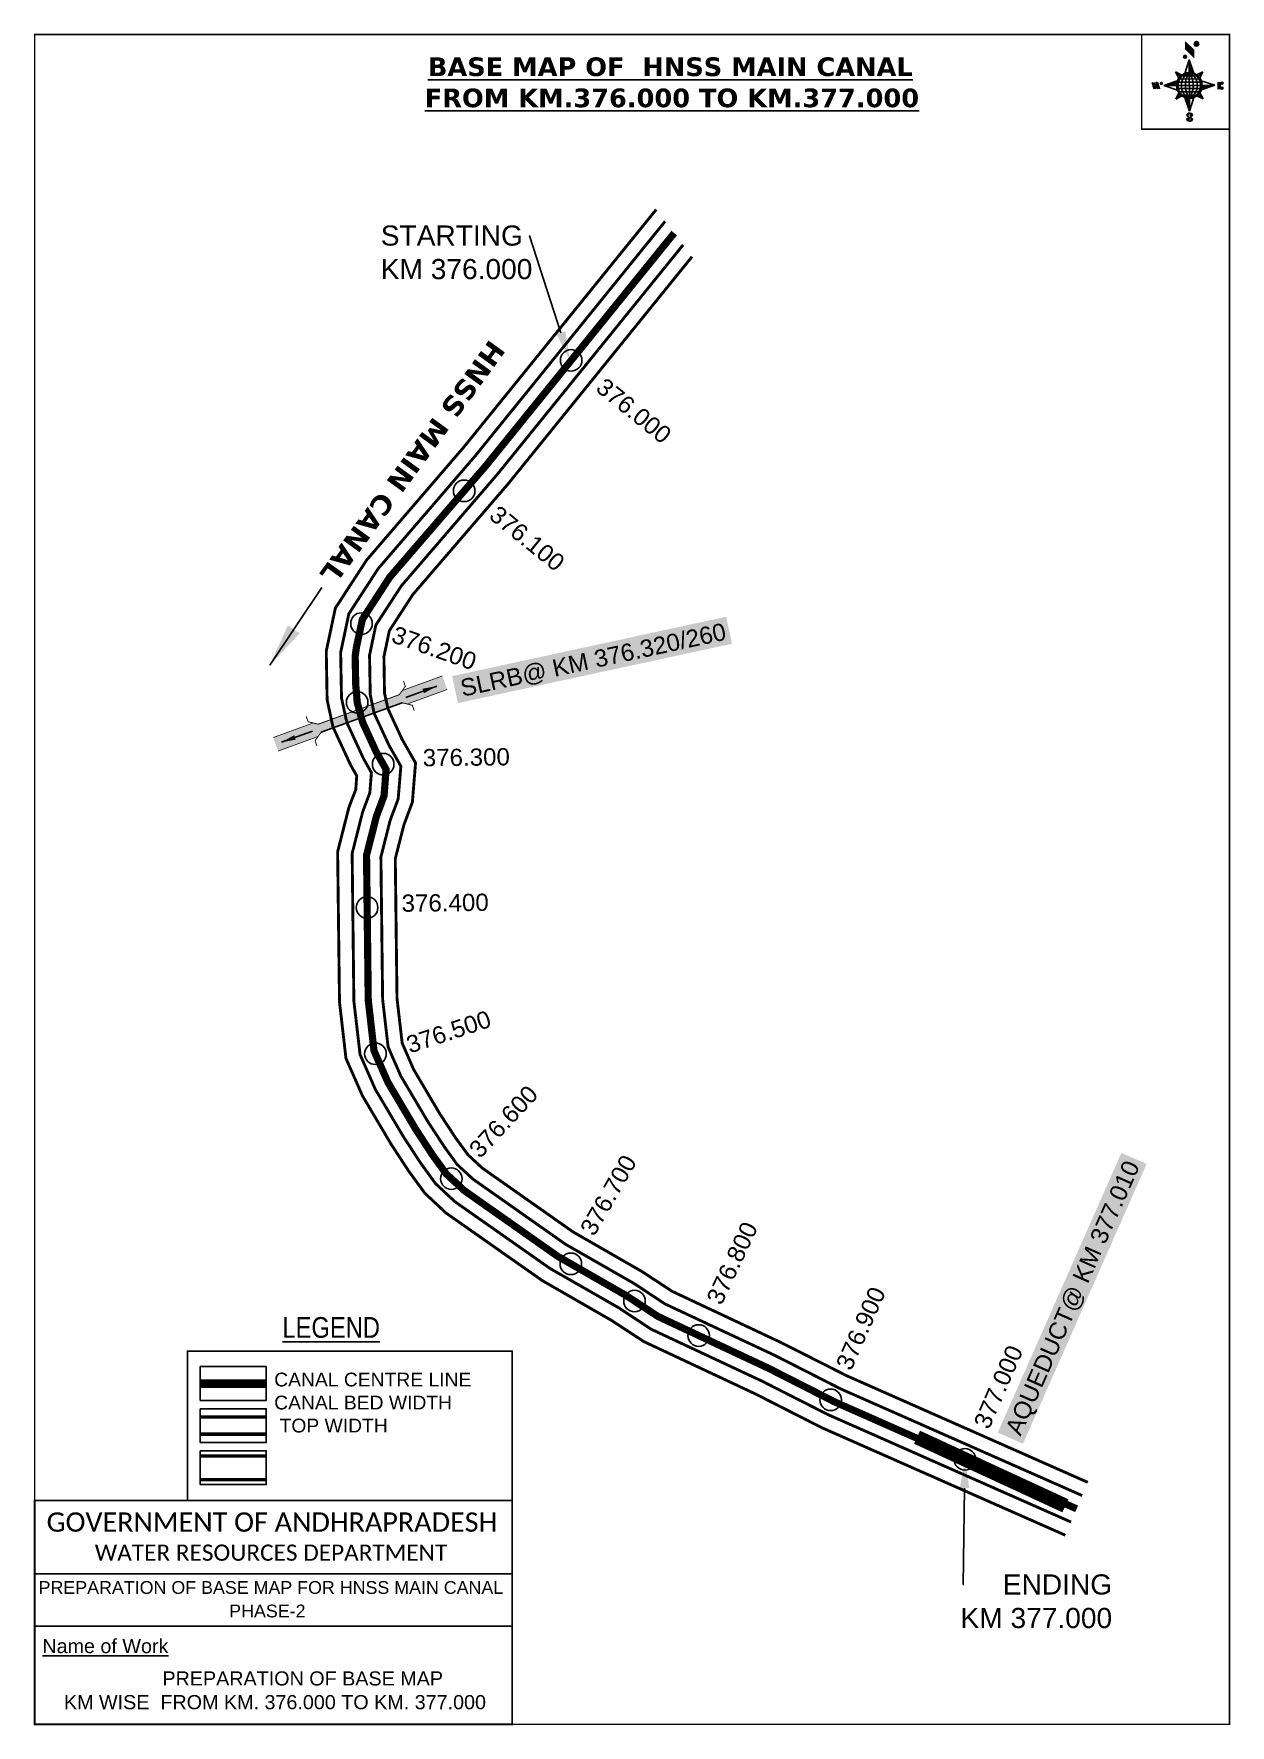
# Model space of a CAD drawing. Header units: inches. Extents: x 819283 to 820115, y 1578961 to 1580138.
import ezdxf
from ezdxf import colors
from ezdxf.entities.mleader import LeaderData, LeaderLine
from ezdxf.enums import TextEntityAlignment as Align
from ezdxf.math import Vec2, Vec3

# ---------------------------------------------------------------- set-up
doc = ezdxf.new("R2010")
doc.units = ezdxf.units.IN
doc.header["$LTSCALE"] = 15
doc.header["$MEASUREMENT"] = 0
doc.header["$PDMODE"] = 32
doc.header["$PDSIZE"] = 15
doc.linetypes.add('ACAD_ISO02W100', pattern=[15, 12, -3])
doc.linetypes.add('HIDDEN2', pattern=[0.1875, 0.125, -0.0625])
for name, color, linetype in [('AQUADUCT', 1, 'Continuous'), ('bord', 1, 'Continuous'), ('CANAL1', 7, 'Continuous'), ('CSMark', 72, 'Continuous'), ('DCBMS', 232, 'Continuous'), ('PAGE', 7, 'Continuous'), ('STRUCTURE', 5, 'Continuous'), ('TEXT', 6, 'Continuous')]:
    doc.layers.add(name, color=color, linetype=linetype)
doc.styles.add('ARIALN', font='ARIALN_1.TTF')
doc.styles.get("Standard").update_dxf_attribs({"font": 'ARIAL_1.TTF'})
doc.dimstyles.get("Standard").update_dxf_attribs({"dimtxt": 20, "dimasz": 0.18, "dimexe": 0.18, "dimexo": 0.0625, "dimgap": 0.09, "dimtad": 0, "dimtih": 1, "dimtoh": 1, "dimdec": 4, "dimzin": 0, "dimdsep": 46, "dimtxsty": 'Standard', "dimcen": 0.09, "dimadec": 0, "dimazin": 0, "dimtfac": 1, "dimtdec": 4, "dimtofl": 0, "dimtmove": 0, "dimatfit": 3, "dimfxl": 0, "dimtolj": 1, "dimtzin": 0, "dimarcsym": 0})
pattern_1 = [(267.297113149, (-8720374.938, 50637915.138), (10.5367255337, -0.497431438), [])]
pattern_2 = [(357.297113149, (-8720374.938, 50637915.138), (0.497431438, 10.5367255337), [])]

# ---------------------------------------------------------------- blocks, each defined once
blk = doc.blocks.new('*X26')
at = {"color": 0, "linetype": 'Continuous'}
for p, q in [((6321.6, 240.5), (6322.3, 241.2)), ((6321.6, 240.3), (6322.3, 241)), ((6321.6, 240.1), (6322.3, 240.8)), ((6321.6, 239.9), (6322.4, 240.7)), ((6321.6, 239.8), (6322.4, 240.6)), ((6321.6, 239.6), (6322.5, 240.5)), ((6321.6, 239.4), (6322.5, 240.3)), ((6321.6, 239.2), (6322.6, 240.2)), ((6321.7, 239.1), (6322.6, 240.1)), ((6321.8, 240.8), (6322.4, 241.4)), ((6321.8, 239), (6322.7, 240)), ((6321.8, 239), (6322.8, 239.9)), ((6321.9, 238.9), (6322.9, 239.8)), ((6322, 238.8), (6323, 239.7)), ((6322.1, 241.3), (6322.4, 241.6)), ((6322.1, 238.7), (6323.1, 239.6)), ((6322.2, 238.6), (6323.1, 239.6)), ((6322.3, 238.5), (6323.2, 239.5)), ((6322.4, 238.5), (6323.3, 239.4)), ((6322.5, 238.4), (6323.4, 239.3)), ((6322.7, 238.4), (6323.6, 239.3)), ((6322.8, 238.3), (6323.7, 239.2)), ((6322.9, 238.3), (6323.8, 239.1)), ((6323.1, 238.2), (6323.9, 239.1)), ((6323.2, 238.2), (6324, 239)), ((6323.3, 238.2), (6324.2, 239)), ((6323.5, 238.1), (6324.3, 238.9)), ((6323.7, 238.1), (6324.4, 238.9)), ((6323.8, 238.1), (6324.6, 238.8)), ((6324.1, 238.2), (6324.7, 238.8)), ((6324.3, 238.3), (6324.9, 238.8)), ((6324.6, 238.3), (6325.1, 238.8)), ((6324.8, 238.4), (6325.2, 238.8)), ((6325.1, 238.5), (6325.4, 238.8)), ((6325.4, 238.6), (6325.6, 238.8))]:
    blk.add_line(p, q, dxfattribs=at)
blk = doc.blocks.new('*X25')
at = {"color": 0, "linetype": 'Continuous'}
for p, q in [((6324.4, 240.3), (6324.5, 240.4)), ((6324.6, 240.3), (6324.8, 240.5)), ((6324.7, 240.2), (6325, 240.5)), ((6324.8, 240.2), (6325.2, 240.6)), ((6325, 240.1), (6325.5, 240.6)), ((6325.1, 240.1), (6325.6, 240.6)), ((6325.2, 240), (6325.8, 240.6)), ((6325.3, 240), (6326, 240.6)), ((6325.4, 239.9), (6326.1, 240.6)), ((6325.5, 239.8), (6326.2, 240.5)), ((6325.6, 239.8), (6326.3, 240.5)), ((6325.7, 239.7), (6326.5, 240.4)), ((6325.9, 239.6), (6326.6, 240.3)), ((6326, 239.5), (6326.7, 240.3)), ((6326, 239.4), (6326.8, 240.2)), ((6326.1, 239.3), (6327, 240.2)), ((6326.2, 239.3), (6327.1, 240.1)), ((6326.3, 239.2), (6327.1, 240)), ((6326.4, 239.1), (6327.2, 239.9)), ((6326.5, 239), (6327.3, 239.8)), ((6326.5, 238.9), (6327.4, 239.7)), ((6326.6, 238.8), (6327.5, 239.6)), ((6326.7, 238.7), (6327.5, 239.5)), ((6326.8, 238.6), (6327.6, 239.4)), ((6326.8, 238.5), (6327.7, 239.3)), ((6326.8, 236.5), (6327.4, 237)), ((6326.9, 238.3), (6327.8, 239.2)), ((6326.9, 238.2), (6327.9, 239.1)), ((6326.9, 236.8), (6327.6, 237.4)), ((6327, 238.1), (6327.8, 239)), ((6327, 237.9), (6327.8, 238.8)), ((6327, 237.8), (6327.8, 238.6)), ((6327, 237.6), (6327.8, 238.4)), ((6327, 237.4), (6327.8, 238.2)), ((6327, 237.3), (6327.8, 238)), ((6327, 237.1), (6327.8, 237.9))]:
    blk.add_line(p, q, dxfattribs=at)
blk = doc.blocks.new('H')
at = {"layer": 'bord', "extrusion": (0.000427885, 0.004792, 0.999988)}
h = blk.add_hatch(dxfattribs=at)
h.set_pattern_fill('LINE', color=8, scale=84.387686, angle=-2.7029, style=0)
h.set_pattern_definition(pattern_2)
h.paths.add_polyline_path([(-492, 786, -0.090992), (-448, 775), (-486, 912)])
h = blk.add_hatch(dxfattribs=at)
h.set_pattern_fill('LINE', color=8, scale=84.387686, angle=-92.7029, style=0)
h.set_pattern_definition(pattern_1)
h.paths.add_polyline_path([(-625, 665, -0.090992), (-615, 710), (-751, 671)])
h = blk.add_hatch(dxfattribs=at)
h.set_pattern_fill('LINE', color=8, scale=84.387686, angle=-2.7029, style=0)
h.set_pattern_definition(pattern_2)
h.paths.add_polyline_path([(-504, 533, -0.090992), (-549, 543), (-510, 406)])
h = blk.add_hatch(dxfattribs=at)
h.set_pattern_fill('LINE', color=8, scale=84.387686, angle=-92.7029, style=0)
h.set_pattern_definition(pattern_1)
h.paths.add_polyline_path([(-246, 647), (-372, 653, -0.090992), (-382, 609)])
for p, q in [((-519, 1020, -1217), (-435, 927, -1216)), ((-516, 1087, -1217), (-432, 994, -1217)), ((-538, 774, -1216), (-487, 906, -1216)), ((-487, 906, -1216), (-493, 780, -1216)), ((-487, 906, -1216), (-448, 769, -1216)), ((-865, 701, -1215), (-847, 638, -1215)), ((-847, 700, -1215), (-829, 637, -1215)), ((-829, 699, -1215), (-811, 636, -1215)), ((-829, 699, -1215), (-811, 698, -1215)), ((-811, 698, -1215), (-794, 635, -1215)), ((-752, 665, -1215), (-615, 704, -1215)), ((-627, 794, -1216), (-567, 760, -1216)), ((-627, 794, -1216), (-584, 747, -1215)), ((-599, 731, -1215), (-627, 794, -1216)), ((-421, 753, -1216), (-359, 781, -1216)), ((-359, 781, -1216), (-405, 739, -1216)), ((-359, 781, -1216), (-392, 721, -1215)), ((-379, 693, -1215), (-246, 641, -1215)), ((-213, 669, -1215), (-217, 601, -1215)), ((-752, 665, -1215), (-625, 659, -1215)), ((-619, 614, -1215), (-752, 665, -1215)), ((-639, 526, -1214), (-606, 585, -1215)), ((-639, 526, -1214), (-593, 568, -1215)), ((-577, 553, -1215), (-639, 526, -1214)), ((-511, 400, -1214), (-549, 537, -1214)), ((-460, 533, -1215), (-511, 400, -1214)), ((-505, 527, -1214), (-511, 400, -1214)), ((-371, 513, -1214), (-431, 546, -1215)), ((-371, 513, -1214), (-414, 560, -1215)), ((-399, 576, -1215), (-371, 513, -1214)), ((-246, 641, -1215), (-383, 603, -1215)), ((-373, 647, -1215), (-246, 641, -1215)), ((-197, 600, -1215), (-194, 668, -1215))]:
    blk.add_line(p, q, dxfattribs=at)
at = {"layer": 'bord', "color": 8, "linetype": 'ByBlock', "extrusion": (0.000427885, 0.004792, 0.999988)}
for p, q in [((-375, 679, -1215), (-620, 691, -1215)), ((-386, 711, -1215), (-605, 722, -1215)), ((-411, 744, -1216), (-578, 752, -1216)), ((-493, 780, -1216), (-505, 527, -1214)), ((-373, 647, -1215), (-625, 659, -1215)), ((-378, 616, -1215), (-623, 628, -1215)), ((-392, 585, -1215), (-611, 595, -1215)), ((-420, 555, -1215), (-587, 562, -1215))]:
    blk.add_line(p, q, dxfattribs=at)
at = {"layer": 'bord', "extrusion": (0.000427885, 0.004792, 0.999988), "elevation": -1212}
for points, const_width in [([(-522, 960), (-516, 1093)], 1.61), ([(-434, 933), (-428, 1066)], 1.61), ([(-870, 707), (-846, 706)], 0.642), ([(-829, 643), (-821, 678)], 0.642), ([(-793, 641), (-782, 694)], 0.642), ([(-223, 676), (-174, 673)], 0.706), ([(-829, 643), (-855, 644)], 0.642), ([(-811, 642), (-784, 641)], 0.642), ([(-177, 605), (-226, 607)], 0.706), ([(-195, 645), (-185, 644)], 0.706)]:
    blk.add_lwpolyline(points, dxfattribs=dict(at, const_width=const_width))
for points, const_width in [([(-414, 1073, 1), (-398, 1058, 1)], 22.3), ([(-530, 950, 1), (-520, 939, 1)], 14.8), ([(-776, 697, 1), (-769, 690, 1)], 8.9), ([(-180, 618, 1), (-173, 611, 1)], 9.79), ([(-178, 667, 1), (-171, 660, 1)], 9.79), ([(-490, 362, 1), (-498, 369, 1)], 11.1), ([(-525, 322, 1), (-533, 329, 1)], 11.1)]:
    blk.add_lwpolyline(points, format="xyb", close=True, dxfattribs=dict(at, const_width=const_width))
for points in [[(-537, 317), (-531, 310), (-520, 307), (-505, 307), (-494, 310), (-486, 318), (-487, 326), (-491, 333), (-494, 336), (-503, 341), (-522, 347), (-530, 352), (-534, 355), (-537, 363), (-537, 373), (-530, 381), (-520, 384), (-504, 384), (-493, 380), (-487, 373)], [(-522, 348), (-526, 354), (-528, 361), (-528, 371), (-526, 375), (-521, 381), (-515, 384)], [(-505, 307), (-499, 312), (-497, 319), (-497, 327), (-501, 335), (-509, 343)]]:
    blk.add_lwpolyline(points, dxfattribs=at)
at = {"layer": 'bord', "extrusion": (0.000427885, 0.004792, 0.999988)}
for centre, radius in [((-406, 1065, -1212), 22.3), ((-525, 944, -1212), 14.8), ((-773, 694, -1212), 8.9), ((-498, 659, -1212), 127), ((-177, 615, -1212), 9.79), ((-174, 663, -1212), 9.79), ((-494, 365, -1212), 11.1), ((-529, 325, -1212), 11.1)]:
    blk.add_circle(centre, radius, dxfattribs=at)
at = {"layer": 'bord', "color": 8, "linetype": 'ByBlock', "extrusion": (0.000427885, 0.004792, 0.999988)}
for centre, radius, start, end in [((-482, 658, -1212), 128, 94.9254, 259.6691), ((-437, 656, -1212), 141, 113.2864, 241.308), ((-316, 651, -1212), 222, 142.5892, 212.0053), ((-560, 662, -1212), 141, 293.2864, 61.308), ((-681, 668, -1212), 222, 322.5892, 32.0053), ((-515, 660, -1212), 128, 274.9254, 79.6691)]:
    blk.add_arc(centre, radius, start, end, dxfattribs=at)
at = {"layer": 'bord', "extrusion": (0.000427885, 0.004792, 0.999988)}
for points in [[(-516, 1093, -1212), (-431, 1000, -1212), (-519, 1026, -1212), (-434, 933, -1212)], [(-864, 707, -1212), (-846, 706, -1212), (-846, 644, -1212), (-829, 643, -1212)], [(-829, 705, -1212), (-811, 704, -1212), (-811, 642, -1212), (-793, 641, -1212)], [(-193, 674, -1212), (-197, 606, -1212), (-213, 675, -1212), (-216, 607, -1212)]]:
    blk.add_solid(points, dxfattribs=at)
at = {"layer": 'bord', "extrusion": (0.000427885, 0.004792, 0.999988), "xscale": 7.977342409717546, "yscale": 7.977342408231451, "zscale": 7.977342408476333, "rotation": 138.0840426661453}
for name, p in [('*X25', (38301, -31929, -1212)), ('*X26', (38314, -31951, -1212))]:
    blk.add_blockref(name, p, dxfattribs=at)
blk = doc.blocks.new('SLB')
at = {"layer": 'STRUCTURE'}
h = blk.add_hatch(dxfattribs=at)
h.set_pattern_fill('DOTS', color=6, scale=20, angle=320.3722, style=0)
h.set_pattern_definition([(320.372247934, (-159.4327, -72.9564), (1.2786241598, 0.5641323054), [0, -1.25])])
h.paths.add_polyline_path([(769699.5, 1706871.1), (769699.5, 1706861.1), (769729.1, 1706861.1), (769732.1, 1706863.1), (769792.1, 1706863.1), (769795.1, 1706861.1), (769824.7, 1706861.1), (769824.7, 1706871.1), (769795.1, 1706871.1), (769792.1, 1706869.1), (769732.1, 1706869.1), (769729.1, 1706871.1)])
at = {"layer": 'STRUCTURE', "color": 6, "linetype": 'ACAD_ISO02W100', "ltscale": 0.5, "const_width": 0.5}
for points in [[(769699.5, 1706871.1), (769729.1, 1706871.1)], [(769795.1, 1706871.1), (769824.7, 1706871.1)], [(769699.5, 1706861.1), (769729.1, 1706861.1)], [(769795.1, 1706861.1), (769824.7, 1706861.1)]]:
    blk.add_lwpolyline(points, dxfattribs=at)
at = {"layer": 'STRUCTURE', "color": 6, "const_width": 0.628}
for points in [[(769726.1, 1706877.1), (769726.1, 1706873.1), (769732.1, 1706869.1), (769792.1, 1706869.1), (769798.1, 1706873.1), (769798.1, 1706877.1)], [(769726.1, 1706855.1), (769726.1, 1706859.1), (769732.1, 1706863.1), (769792.1, 1706863.1), (769798.1, 1706859.1), (769798.1, 1706855.1)]]:
    blk.add_lwpolyline(points, dxfattribs=at)
at = {"layer": 'STRUCTURE', "color": 6}
blk.add_lwpolyline([(769732.1, 1706863.1), (769792.1, 1706863.1)], dxfattribs=at)
blk.add_lwpolyline([(769732.1, 1706863.1), (769792.1, 1706863.1)], dxfattribs=at)
at = {"layer": 'STRUCTURE', "color": 0}
blk.add_circle((769762.1, 1706866.1), 1.24, dxfattribs=at)
for points in [[(769703.8, 1706866), (769726.7, 1706866)], [(769818.6, 1706865.8), (769795.7, 1706865.8)]]:
    blk.add_leader(points, dimstyle='Standard', override={"dimasz": 10, "dimgap": 0.09, "dimtad": 0}, dxfattribs=at)

msp = doc.modelspace()

# ---------------------------------------------------------------- linework, layer by layer
at = {"layer": 'CANAL1', "color": 200, "const_width": 2}
for points in [[(819715.5, 1580015.5), (819581.8, 1579850.4), (819514.1, 1579771.7), (819492.3, 1579738.2), (819486, 1579708.3), (819486.6, 1579674.5), (819490.7, 1579655.5), (819503, 1579629), (819507.2, 1579621.6), (819506.5, 1579612), (819501.7, 1579599.5), (819493.9, 1579568.8), (819495.2, 1579464.3), (819499.7, 1579425.1), (819511.2, 1579399), (819531.1, 1579365.4), (819543.2, 1579346.9), (819554.5, 1579331.4), (819569.2, 1579317.6), (819636.3, 1579270.5), (819684.3, 1579242.9), (819706.9, 1579228.1), (819784.7, 1579191.6), (819830.7, 1579168.2), (820000.1, 1579093.4)], [(819740.4, 1579982.7), (819612.5, 1579824.7), (819546.2, 1579747.7), (819529.9, 1579722.6), (819526.1, 1579704.5), (819526.5, 1579679.2), (819528.9, 1579668.3), (819538.6, 1579647.3), (819548.1, 1579630.6), (819545.9, 1579603.3), (819540, 1579587.5), (819534, 1579564), (819535.2, 1579466.8), (819538.8, 1579435.7), (819546.8, 1579417.3), (819565, 1579386.5), (819576.1, 1579369.6), (819584.6, 1579358), (819594.5, 1579348.8), (819657.8, 1579304.3), (819705.3, 1579277), (819726.5, 1579263.1), (819802.2, 1579227.5), (819847.9, 1579204.4), (820015.7, 1579130.2)]]:
    msp.add_lwpolyline(points, dxfattribs=at)
at = {"layer": 'CANAL1', "color": 5, "const_width": 2}
for points in [[(819721.7, 1580007.3), (819589.5, 1579844), (819522.1, 1579765.7), (819501.7, 1579734.3), (819496, 1579707.4), (819496.6, 1579675.7), (819500.3, 1579658.7), (819511.9, 1579633.6), (819517.4, 1579623.8), (819516.3, 1579609.8), (819511.3, 1579596.5), (819504, 1579567.6), (819505.2, 1579464.9), (819509.5, 1579427.8), (819520.1, 1579403.6), (819539.6, 1579370.7), (819551.4, 1579352.6), (819562, 1579338), (819575.5, 1579325.4), (819641.6, 1579279), (819689.6, 1579251.5), (819711.8, 1579236.8), (819789.1, 1579200.6), (819835, 1579177.3), (820004, 1579102.6)], [(819734.2, 1579990.9), (819604.8, 1579831.1), (819538.2, 1579753.7), (819520.5, 1579726.5), (819516.1, 1579705.5), (819516.6, 1579678), (819519.3, 1579665.1), (819529.7, 1579642.7), (819537.9, 1579628.3), (819536, 1579605.5), (819530.4, 1579590.5), (819524, 1579565.2), (819525.2, 1579466.2), (819529, 1579433.1), (819537.9, 1579412.7), (819556.6, 1579381.2), (819567.9, 1579363.9), (819577, 1579351.3), (819588.2, 1579341), (819652.4, 1579295.8), (819700.1, 1579268.5), (819721.6, 1579254.3), (819797.8, 1579218.6), (819843.6, 1579195.3), (820011.8, 1579121)]]:
    msp.add_lwpolyline(points, dxfattribs=at)
at = {"layer": 'CANAL1', "color": 1, "linetype": 'HIDDEN2', "ltscale": 8, "const_width": 5}
msp.add_lwpolyline([(819728, 1579999.1), (819597.2, 1579837.5), (819530.1, 1579759.7), (819511.1, 1579730.4), (819510.5, 1579727.5), (819507, 1579711.2), (819506.1, 1579704.7), (819506.5, 1579684.7), (819507.1, 1579678.2), (819507.5, 1579672.7), (819511.3, 1579658.8), (819520.8, 1579638.1), (819527.6, 1579626.1), (819526.2, 1579607.7), (819520.9, 1579593.5), (819514, 1579566.4), (819515.2, 1579465.6), (819519.2, 1579430.4), (819529, 1579408.2), (819548.1, 1579376), (819559.7, 1579358.2), (819569.5, 1579344.7), (819581.9, 1579333.2), (819647, 1579287.4), (819694.8, 1579260), (819716.7, 1579245.6), (819793.5, 1579209.6), (819839.3, 1579186.3), (819996.1, 1579117), (820007.9, 1579111.8)], dxfattribs=at)
at = {"layer": 'CANAL1', "color": 1, "linetype": 'HIDDEN2', "ltscale": 100, "const_width": 6, "elevation": -0.4}
msp.add_lwpolyline([(819444.3, 1579198.9), (819398.3, 1579198.9)], dxfattribs=at)
at = {"layer": 'CANAL1', "color": 5, "const_width": 2.4, "elevation": -0.4}
for points in [[(819444.3, 1579175.7), (819398.3, 1579175.7)], [(819444.3, 1579163.7), (819398.3, 1579163.7)]]:
    msp.add_lwpolyline(points, dxfattribs=at)
at = {"layer": 'CANAL1', "color": 200, "const_width": 2.4, "elevation": -0.4}
for points in [[(819444.3, 1579148.5), (819398.3, 1579148.5)], [(819444.3, 1579132), (819398.3, 1579132)]]:
    msp.add_lwpolyline(points, dxfattribs=at)
at = {"layer": 'CSMark', "color": 96, "const_width": 10}
msp.add_lwpolyline([(819896.9, 1579161.6), (820000.1, 1579113.9)], dxfattribs=at)
at = {"layer": 'CSMark', "color": 3}
for p in [(819656.3, 1579910.6), (819581.9, 1579819.8), (819510.5, 1579727.5), (819507.5, 1579672.7), (819525.6, 1579629.7), (819514.4, 1579530), (819520.2, 1579428.3), (819573, 1579341.4), (819656.1, 1579282.2), (819700.4, 1579256.3), (819745, 1579232.3), (819836.8, 1579187.6), (819930.2, 1579146.2)]:
    msp.add_point(p, dxfattribs=at)
at = {"layer": 'PAGE', "const_width": 1}
msp.add_lwpolyline([(820114.2, 1578961.9), (820114.2, 1580137.2), (819283.2, 1580137.2), (819283.2, 1578961.9), (820114.2, 1578961.9)], dxfattribs=at)
at = {"layer": 'PAGE'}
for points, const_width in [([(820114.2, 1580137.2), (820053.1, 1580137.2), (820053.1, 1580071.4), (820114.2, 1580071.4)], 1), ([(819389.5, 1579221.4), (819615.3, 1579221.4), (819615.3, 1579117.6), (819389.5, 1579117.6)], 1.2), ([(819283.2, 1579117.6), (819615.3, 1579117.6), (819615.3, 1578961.9), (819283.2, 1578961.9)], 1.2)]:
    msp.add_lwpolyline(points, close=True, dxfattribs=dict(at, const_width=const_width))
at = {"layer": 'PAGE', "elevation": -0.4}
for points in [[(819398.3, 1579210.7), (819444.3, 1579210.7), (819444.3, 1579187.2), (819398.3, 1579187.2)], [(819398.3, 1579181.4), (819444.3, 1579181.4), (819444.3, 1579157.9), (819398.3, 1579157.9)], [(819398.3, 1579152.2), (819444.3, 1579152.2), (819444.3, 1579128.6), (819398.3, 1579128.6)]]:
    msp.add_lwpolyline(points, close=True, dxfattribs=at)
at = {"layer": 'PAGE'}
for points in [[(819283.2, 1579066.6), (819615.3, 1579066.6)], [(819283.2, 1579030.2), (819615.3, 1579030.2)]]:
    msp.add_lwpolyline(points, dxfattribs=at)

# ---------------------------------------------------------------- block references
at = {"layer": 'AQUADUCT', "color": 1, "xscale": 0.0703495379661093, "yscale": 0.07034953800030053, "zscale": 0.07034953795990817, "rotation": 3.078330607406165}
msp.add_blockref('H', (820123.8, 1580057.8, 85.4), dxfattribs=at)
at = {"layer": 'STRUCTURE', "color": 0, "rotation": 20.00708397937563}
msp.add_blockref('SLB', (680183.3, -287555.9), dxfattribs=at)

# ---------------------------------------------------------------- texts
at = {"layer": 'CANAL1', "insert": (819611.8, 1579918.3), "char_height": 14, "width": 205.129, "attachment_point": 1, "rotation": 233.9595}
msp.add_mtext('\\pi0.96322;{\\fVerdana|b1|i0|c0|p34;HNSS MAIN CANAL}', dxfattribs=at)
at = {"layer": 'CSMark', "color": 1}
for s, rotation, p in [('376.000', 321.012, (819676.4, 1579894.6)), ('376.100', 321.012, (819602.2, 1579805.8)), ('376.200', 340.7324, (819532.5, 1579720.5)), ('376.300', 0.6877, (819553.1, 1579634.2)), ('376.400', 0.6877, (819538.4, 1579533)), ('376.500', 18.2953, (819542.3, 1579434.1)), ('376.600', 47.0837, (819588.6, 1579359)), ('376.700', 60.1688, (819667.1, 1579303.7)), ('376.800', 64.8712, (819755.4, 1579255.3)), ('376.900', 66.1557, (819845.5, 1579209.6)), ('377.000', 66.5555, (819941.4, 1579168.8))]:
    msp.add_text(s, height=12, rotation=rotation, dxfattribs=at).set_placement(p, align=Align.MIDDLE_LEFT)
at = {"layer": 'PAGE', "extrusion": (0.000201441, 0.004807, 0.999988), "style": 'ARIALN'}
msp.add_text('%%ULEGEND', height=14.4, rotation=359.9999, dxfattribs=at).set_placement((819489.4, 1579218.9, 7756.2), align=Align.MIDDLE)
at = {"layer": 'PAGE', "extrusion": (0.000201441, 0.004807, 0.999988)}
for s, height, p in [('PREPARATION OF BASE MAP FOR HNSS MAIN CANAL', 8.878, (819285.9, 1579033.6, 7755.3)), ('%%UName of Work', 9.822, (819288.5, 1578992.4, 7753.9))]:
    msp.add_text(s, height=height, rotation=359.9999, dxfattribs=at).set_placement(p)
for s, height, p in [('PHASE-2', 8.88, (819445, 1579021.7, 7755.2)), ('PREPARATION OF BASE MAP', 9.822, (819469.6, 1578974.8, 7754)), ('KM WISE  FROM KM. 376.000 TO KM. 377.000', 9.822, (819450.3, 1578958.3, 7754))]:
    msp.add_text(s, height=height, rotation=359.9999, dxfattribs=at).set_placement(p, align=Align.MIDDLE_CENTER)
at = {"layer": 'PAGE', "extrusion": (0.000201441, 0.004807, 0.999988), "attachment_point": 1, "text_direction": (1, -1e-06, -0.000201)}
for s, insert, char_height, width in [('CANAL CENTRE LINE CANAL BED WIDTH {\\H2.3732x; }\\P TOP WIDTH{\\H1.9155x; }', (819449.8, 1579206.5, -0.4), 9.6, 168.926), ('\\pi3.5885;{\\fCalibri|b0|i0|c0|p34;\\H1.3333x;GOVERNMENT OF ANDHRAPRADESH\\P\\pi37.073;\\H0.83998x;WATER RESOURCES DEPARTMENT}', (819287.9, 1579109.3, -1.3), 10.059, 321.276)]:
    msp.add_mtext(s, dxfattribs=dict(at, insert=insert, char_height=char_height, width=width))
at = {"layer": 'STRUCTURE', "color": 5, "char_height": 12, "attachment_point": 1, "bg_fill": 1, "box_fill_scale": 1.3, "bg_fill_color": 7, "bg_fill_true_color": 16777215, "bg_fill_transparency": 4390977}
for s, insert, width, rotation in [('\\pi0.44063;SLRB@ KM 376.320/260', (819577.8, 1579688.2), 187.814, 12.2205), ('\\pi0.06;AQUEDUCT@ KM 377.010', (819957.8, 1579166.7), 205.462, 66.1557)]:
    msp.add_mtext(s, dxfattribs=dict(at, insert=insert, width=width, rotation=rotation))
at = {"layer": 'TEXT', "color": 1, "insert": (819534.9, 1580121.3), "char_height": 13, "width": 379.826, "attachment_point": 1}
msp.add_mtext('\\pi21.755;{\\fVerdana|b1|i0|c0|p34;\\LBASE MAP OF  HNSS MAIN CANAL \\P\\pi19.564;FROM KM.376.000 TO KM.377.000}', dxfattribs=at)

# ---------------------------------------------------------------- leaders
at = {"layer": 'CANAL1'}
msp.add_leader([(819446.7, 1579698.5), (819482.9, 1579752.6)], dimstyle='Standard', override={"dimasz": 30, "dimgap": 0.09, "dimtad": 0}, dxfattribs=at)
at = {"layer": 'DCBMS', "color": 5}
ml = msp.add_multileader_mtext('Standard', dxfattribs=at)
ml.set_content('STARTING\\PKM 376.000', color=5)
ml.set_leader_properties()
ml.build(insert=Vec2(0, 0))
ml.multileader.update_dxf_attribs({"dogleg_length": 0.36, "arrow_head_size": 20})
ctx = ml.context
ctx.base_point, ctx.char_height, ctx.arrow_head_size, ctx.landing_gap_size, ctx.plane_origin = Vec3(819523.8, 1579997.3), 14, 20, 0.09, Vec3(819679, 1580026.4)
notes = []
notes.append((ctx, [(0, (1, 1, 0), (819627.4, 1579997.3), (-1, 0), 0.36, [(0, [(819655.4, 1579910.8)], 0, [])])]))
ctx.mtext.insert, ctx.mtext.flow_direction = Vec3(819523.9, 1580004.4), 5
for ctx, leaders in notes:
    for number, flags, end, landing, length, lines in leaders:
        leader = LeaderData()
        leader.index, (leader.has_last_leader_line, leader.has_dogleg_vector, leader.attachment_direction) = number, flags
        leader.last_leader_point, leader.dogleg_vector, leader.dogleg_length = Vec3(end), Vec3(landing), length
        for number, points, colour, breaks in lines:
            line = LeaderLine()
            line.index, line.vertices, line.color, line.breaks = number, Vec3.list(points), colors.encode_raw_color(colour), breaks
            leader.lines.append(line)
        ctx.leaders.append(leader)

# ---------------------------------------------------------------- next in the draw order: leaders
ml = msp.add_multileader_mtext('Standard', dxfattribs=at)
ml.set_content('ENDING \\PKM 377.000', color=5)
ml.set_leader_properties()
ml.build(insert=Vec2(0, 0))
ml.multileader.update_dxf_attribs({"dogleg_length": 0.36, "arrow_head_size": 20})
ctx = ml.context
ctx.base_point, ctx.char_height, ctx.arrow_head_size, ctx.landing_gap_size, ctx.plane_origin = Vec3(819929.4, 1579059.1), 14, 20, 0.09, Vec3(820073.1, 1579271.4)
ctx.text_align_type = 2
notes = []
notes.append((ctx, [(1, (1, 1, 0), (819929, 1579059.1), (1, 0), 0.36, [(0, [(819930.2, 1579146.2)], 0, [])])]))
ctx.mtext.insert, ctx.mtext.width, ctx.mtext.alignment, ctx.mtext.flow_direction = Vec3(820032.6, 1579066.2), 109.049, 3, 5
ctx.mtext.has_bg_fill, ctx.mtext.bg_color, ctx.mtext.bg_scale_factor, ctx.mtext.bg_transparency, ctx.mtext.use_window_bg_color = 1, -1027028792, 1.5, 0, 1
for ctx, leaders in notes:
    for number, flags, end, landing, length, lines in leaders:
        leader = LeaderData()
        leader.index, (leader.has_last_leader_line, leader.has_dogleg_vector, leader.attachment_direction) = number, flags
        leader.last_leader_point, leader.dogleg_vector, leader.dogleg_length = Vec3(end), Vec3(landing), length
        for number, points, colour, breaks in lines:
            line = LeaderLine()
            line.index, line.vertices, line.color, line.breaks = number, Vec3.list(points), colors.encode_raw_color(colour), breaks
            leader.lines.append(line)
        ctx.leaders.append(leader)

doc.saveas('drawing.dxf')
